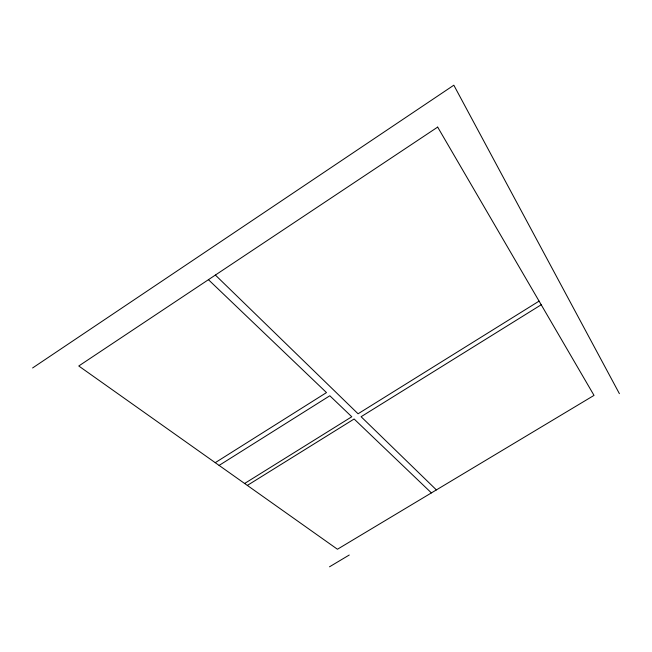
<?xml version="1.0" encoding="UTF-8"?>
<svg xmlns="http://www.w3.org/2000/svg" width="652" height="652" viewBox="0 0 652 652"><rect width="100%" height="100%" fill="white"/><g stroke="black" fill="none" stroke-linecap="round" stroke-linejoin="round"><path stroke-width="0.98" d="M32.6 367.964L453.833 85.2L619.4 393.669M215.242 462.675L326.497 392.585L208.436 279.684M219.105 465.414L329.822 395.772L351.778 416.767L244.614 483.482M539.082 301.118L358.07 413.784L215.38 275.062M247.344 485.414L354.126 419.008L431.396 492.904M541.209 304.769L361.094 416.718L436.392 489.913M329.521 566.8L349.244 555.023M437.671 127.099L78.762 365.992L337.443 549.245L594.021 395.389L437.671 127.099"/></g></svg>
